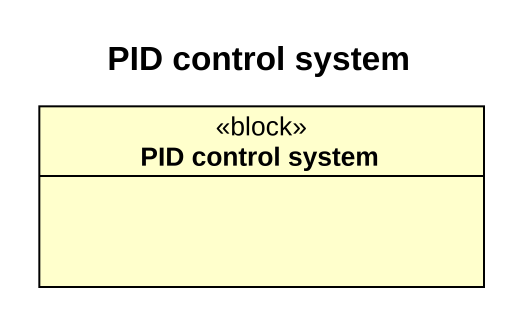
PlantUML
@startuml
title PID control system
hide circle
hide empty members
class "PID control system" as PID_control_system <<block>>
@enduml
